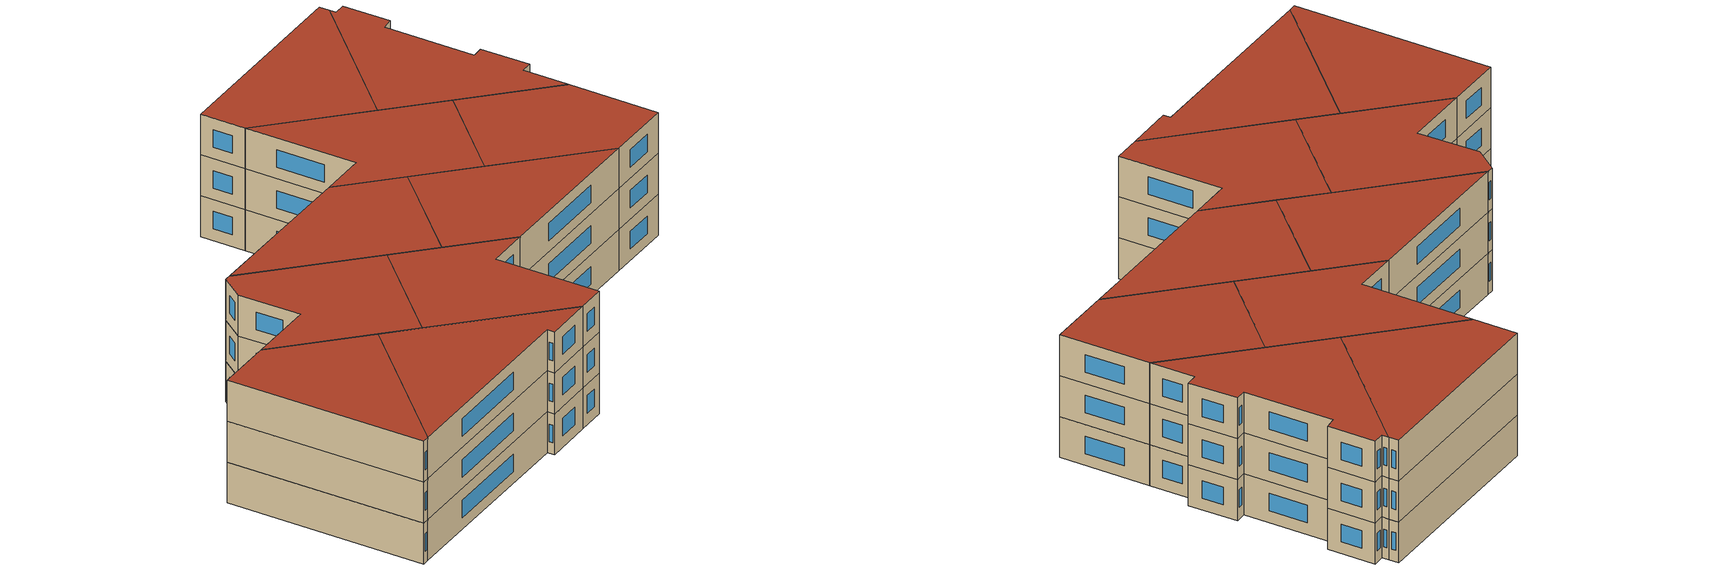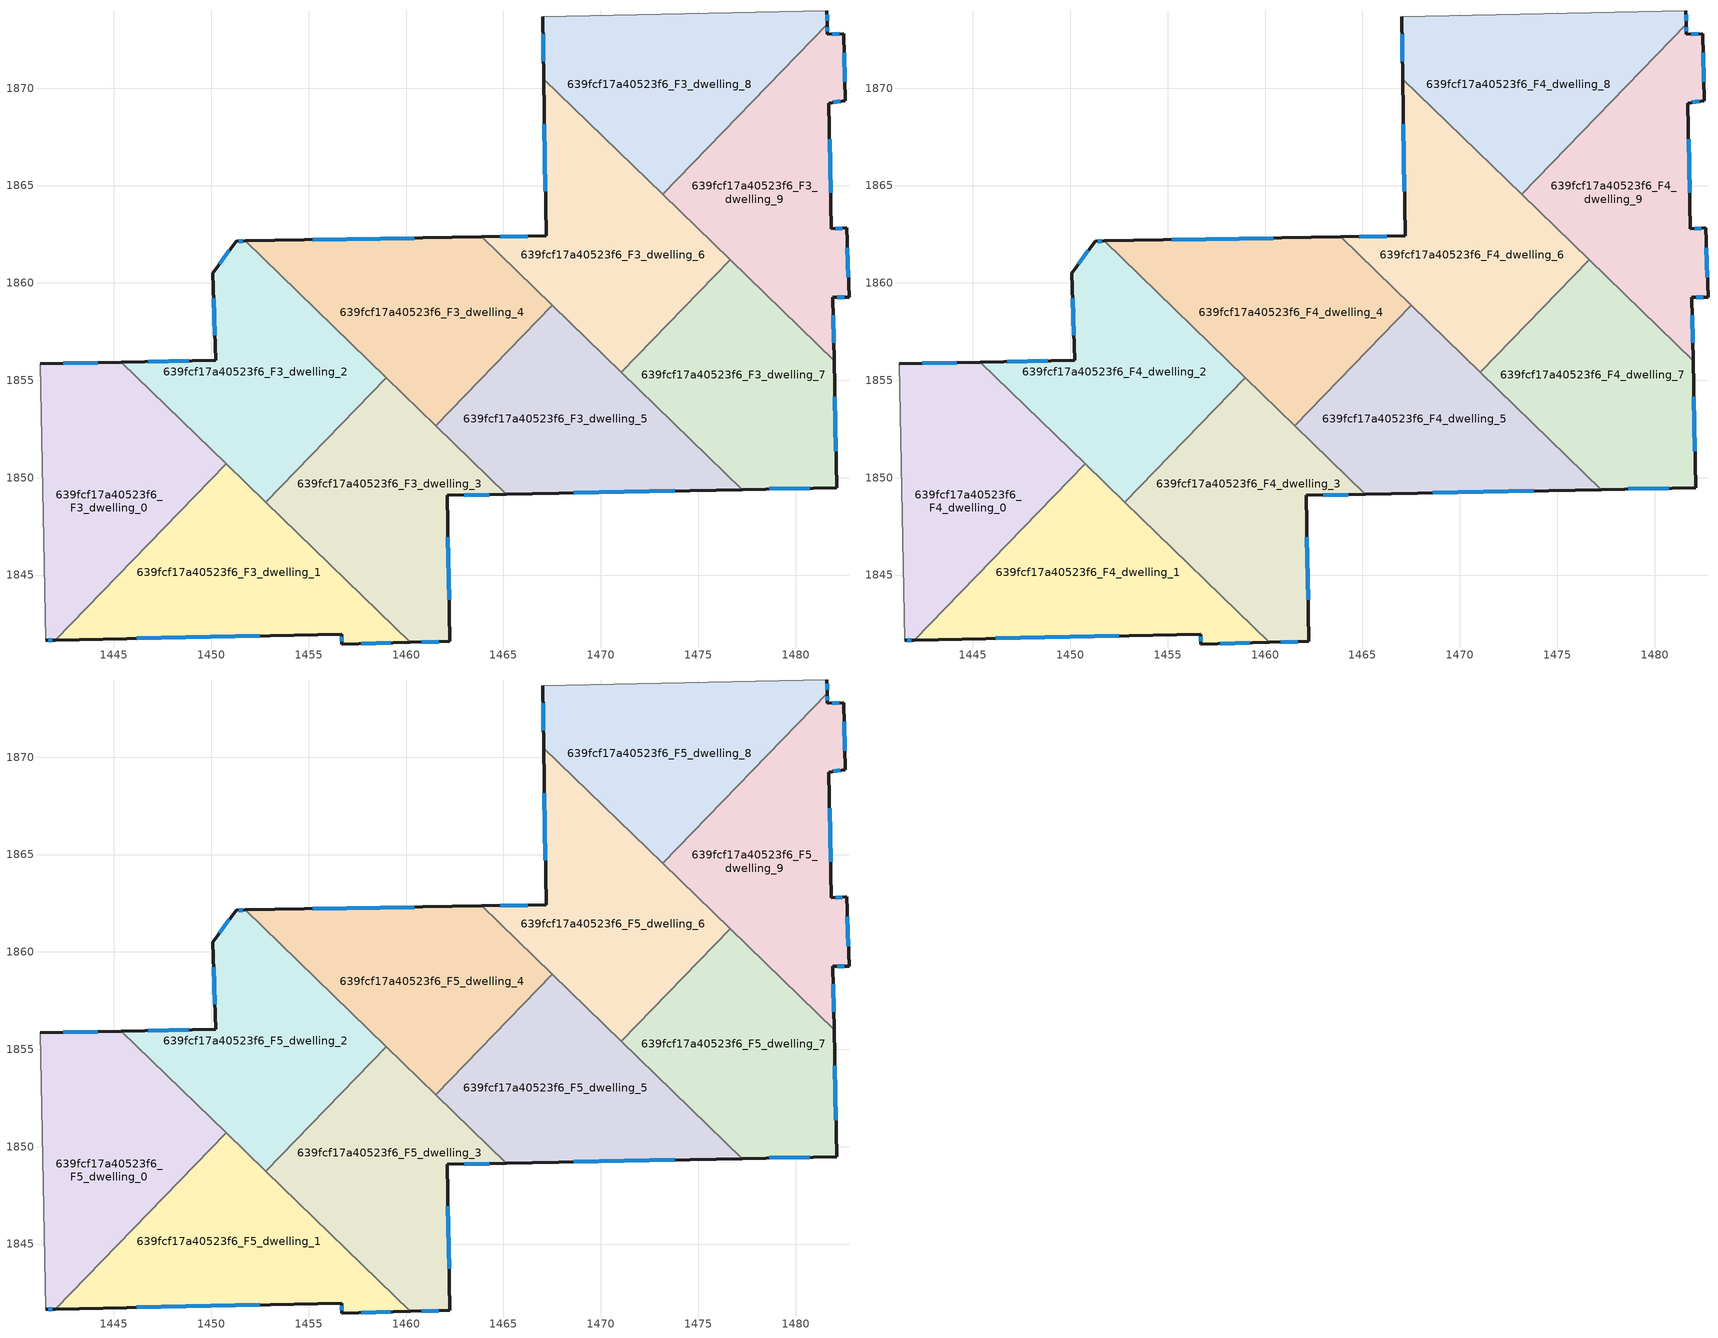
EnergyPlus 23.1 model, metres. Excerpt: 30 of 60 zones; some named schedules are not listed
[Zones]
639fcf17a40523f6_F3_dwelling_0
 floor to 639fcf17a40523f6_F2_dwelling_0 (EU_floor_Construction): 1450.76,1850.71 1441.98,1841.66 1441.5,1841.65 1441.21,1855.85 1445.38,1855.93 z9
 wall outside (EU_wall_Construction): 1445.38,1855.93 1441.21,1855.85 / 1441.5,1841.65 1441.98,1841.66 z9:12
 wall to 639fcf17a40523f6_F3_dwelling_1 (EU_wall_Construction): 1441.98,1841.66 1450.76,1850.71 z9:12
 wall adiabatic (EU_wall_Construction): 1441.21,1855.85 1441.5,1841.65 z9:12
 wall to 639fcf17a40523f6_F3_dwelling_2 (EU_wall_Construction): 1450.76,1850.71 1445.38,1855.93 z9:12
 window (EU_Window_Construction): 1444.18,1855.91 1442.4,1855.87 / 1441.64,1841.65 1441.84,1841.66 z9.86:11.14
639fcf17a40523f6_F3_dwelling_1
 floor to 639fcf17a40523f6_F2_dwelling_1 (EU_floor_Construction): 1460.22,1841.55 1456.69,1841.44 1456.7,1841.97 1441.98,1841.66 1450.76,1850.71 z9
 wall outside (EU_wall_Construction): 1441.98,1841.66 1456.7,1841.97 1456.69,1841.44 1460.22,1841.55 z9:12
 wall to 639fcf17a40523f6_F3_dwelling_3 (EU_wall_Construction): 1460.22,1841.55 1452.8,1848.74 z9:12
 wall to 639fcf17a40523f6_F3_dwelling_2 (EU_wall_Construction): 1452.8,1848.74 1450.76,1850.71 z9:12
 window (EU_Window_Construction): 1457.7,1841.47 1459.21,1841.52 / 1456.7,1841.82 1456.69,1841.59 / 1446.18,1841.75 1452.49,1841.88 z9.86:11.14
639fcf17a40523f6_F3_dwelling_2
 floor to 639fcf17a40523f6_F2_dwelling_2 (EU_floor_Construction): 1458.99,1855.12 1452.8,1848.74 1445.38,1855.93 1450.24,1856.03 1450.07,1860.49 1451.28,1862.14 1451.73,1862.15 z9
 wall outside (EU_wall_Construction): 1451.73,1862.15 1451.28,1862.14 1450.07,1860.49 1450.24,1856.03 1445.38,1855.93 z9:12
 wall to 639fcf17a40523f6_F3_dwelling_3 (EU_wall_Construction): 1452.8,1848.74 1458.99,1855.12 z9:12
 wall to 639fcf17a40523f6_F3_dwelling_4 (EU_wall_Construction): 1458.99,1855.12 1451.73,1862.15 z9:12
 window (EU_Window_Construction): 1450.12,1859.22 1450.19,1857.3 / 1450.94,1861.67 1450.42,1860.96 / 1451.61,1862.15 1451.41,1862.15 / 1448.85,1856 1446.76,1855.96 z9.86:11.14
639fcf17a40523f6_F3_dwelling_3
 floor to 639fcf17a40523f6_F2_dwelling_3 (EU_floor_Construction): 1465.15,1849.15 1462.11,1849.09 1462.25,1841.61 1460.22,1841.55 1452.8,1848.74 1458.99,1855.12 z9
 wall outside (EU_wall_Construction): 1460.22,1841.55 1462.25,1841.61 1462.11,1849.09 1465.15,1849.15 z9:12
 wall to 639fcf17a40523f6_F3_dwelling_5 (EU_wall_Construction): 1465.15,1849.15 1461.51,1852.67 z9:12
 wall to 639fcf17a40523f6_F3_dwelling_4 (EU_wall_Construction): 1461.51,1852.67 1458.99,1855.12 z9:12
 window (EU_Window_Construction): 1462.98,1849.11 1464.28,1849.13 / 1462.21,1843.74 1462.15,1846.95 / 1460.8,1841.56 1461.67,1841.59 z9.86:11.14
639fcf17a40523f6_F3_dwelling_4
 floor to 639fcf17a40523f6_F2_dwelling_4 (EU_floor_Construction): 1467.5,1858.86 1461.51,1852.67 1451.73,1862.15 1463.89,1862.36 z9
 wall outside (EU_wall_Construction): 1463.89,1862.36 1451.73,1862.15 z9:12
 wall to 639fcf17a40523f6_F3_dwelling_5 (EU_wall_Construction): 1461.51,1852.67 1467.5,1858.86 z9:12
 wall to 639fcf17a40523f6_F3_dwelling_6 (EU_wall_Construction): 1467.5,1858.86 1463.89,1862.36 z9:12
 window (EU_Window_Construction): 1460.41,1862.3 1455.21,1862.21 z9.86:11.14
639fcf17a40523f6_F3_dwelling_5
 floor to 639fcf17a40523f6_F2_dwelling_5 (EU_floor_Construction): 1477.26,1849.39 1465.15,1849.15 1461.51,1852.67 1467.5,1858.86 z9
 wall outside (EU_wall_Construction): 1465.15,1849.15 1477.26,1849.39 z9:12
 wall to 639fcf17a40523f6_F3_dwelling_7 (EU_wall_Construction): 1477.26,1849.39 1471.05,1855.41 z9:12
 wall to 639fcf17a40523f6_F3_dwelling_6 (EU_wall_Construction): 1471.05,1855.41 1467.5,1858.85 z9:12
 window (EU_Window_Construction): 1468.61,1849.22 1473.8,1849.32 z9.86:11.14
639fcf17a40523f6_F3_dwelling_6
 floor to 639fcf17a40523f6_F2_dwelling_6 (EU_floor_Construction): 1476.64,1861.18 1471.05,1855.41 1463.89,1862.36 1467.19,1862.42 1467.07,1870.46 z9
 wall outside (EU_wall_Construction): 1467.07,1870.46 1467.19,1862.42 1463.89,1862.36 z9:12
 wall to 639fcf17a40523f6_F3_dwelling_7 (EU_wall_Construction): 1471.05,1855.41 1476.64,1861.18 z9:12
 wall to 639fcf17a40523f6_F3_dwelling_8 (EU_wall_Construction): 1473.17,1864.54 1467.07,1870.46 z9:12
 wall to 639fcf17a40523f6_F3_dwelling_9 (EU_wall_Construction): 1476.64,1861.18 1473.17,1864.54 z9:12
 window (EU_Window_Construction): 1467.1,1868.16 1467.15,1864.71 / 1466.24,1862.4 1464.83,1862.38 z9.86:11.14
639fcf17a40523f6_F3_dwelling_7
 floor to 639fcf17a40523f6_F2_dwelling_7 (EU_floor_Construction): 1481.97,1856.01 1482.1,1849.49 1477.26,1849.39 1471.05,1855.41 1476.64,1861.18 z9
 wall outside (EU_wall_Construction): 1477.26,1849.39 1482.1,1849.49 1481.97,1856.01 z9:12
 wall to 639fcf17a40523f6_F3_dwelling_9 (EU_wall_Construction): 1481.97,1856.01 1476.64,1861.18 z9:12
 window (EU_Window_Construction): 1482.07,1851.35 1482.01,1854.15 / 1478.65,1849.42 1480.72,1849.46 z9.86:11.14
639fcf17a40523f6_F3_dwelling_8
 floor to 639fcf17a40523f6_F2_dwelling_8 (EU_floor_Construction): 1481.61,1873.98 1481.63,1873.27 1473.17,1864.54 1467.07,1870.46 1467.02,1873.68 z9
 wall outside (EU_wall_Construction): 1481.63,1873.27 1481.61,1873.98 / 1467.02,1873.68 1467.07,1870.46 z9:12
 wall adiabatic (EU_wall_Construction): 1481.61,1873.98 1467.02,1873.68 z9:12
 wall to 639fcf17a40523f6_F3_dwelling_9 (EU_wall_Construction): 1473.17,1864.54 1481.63,1873.27 z9:12
 window (EU_Window_Construction): 1481.62,1873.47 1481.62,1873.78 / 1467.04,1872.76 1467.06,1871.38 z9.86:11.14
639fcf17a40523f6_F3_dwelling_9
 floor to 639fcf17a40523f6_F2_dwelling_9 (EU_floor_Construction): 1482.48,1872.8 1482.54,1869.36 1481.71,1869.23 1481.84,1862.78 1482.63,1862.82 1482.74,1859.27 1481.91,1859.26 1481.97,1856.01 1473.17,1864.54 1481.63,1873.27 1481.64,1872.77 z9
 wall outside (EU_wall_Construction): 1481.97,1856.01 1481.91,1859.26 1482.74,1859.27 1482.63,1862.82 1481.84,1862.78 1481.71,1869.23 1482.54,1869.36 1482.48,1872.8 1481.64,1872.77 1481.63,1873.27 z9:12
 window (EU_Window_Construction): 1481.63,1872.91 1481.63,1873.13 / 1482.24,1872.79 1481.88,1872.78 / 1482.52,1870.34 1482.5,1871.82 / 1481.95,1869.27 1482.3,1869.32 / 1481.8,1864.62 1481.74,1867.39 / 1482.4,1862.81 1482.06,1862.79 / 1482.71,1860.29 1482.66,1861.81 / 1482.15,1859.27 1482.5,1859.27 / 1481.95,1856.94 1481.93,1858.33 z9.86:11.14
639fcf17a40523f6_F4_dwelling_0
 floor to 639fcf17a40523f6_F3_dwelling_0 (EU_floor_Construction): 1450.76,1850.71 1441.98,1841.66 1441.5,1841.65 1441.21,1855.85 1445.38,1855.93 z12
 wall outside (EU_wall_Construction): 1445.38,1855.93 1441.21,1855.85 / 1441.5,1841.65 1441.98,1841.66 z12:15
 wall to 639fcf17a40523f6_F4_dwelling_1 (EU_wall_Construction): 1441.98,1841.66 1450.76,1850.71 z12:15
 wall adiabatic (EU_wall_Construction): 1441.21,1855.85 1441.5,1841.65 z12:15
 wall to 639fcf17a40523f6_F4_dwelling_2 (EU_wall_Construction): 1450.76,1850.71 1445.38,1855.93 z12:15
 window (EU_Window_Construction): 1444.18,1855.91 1442.4,1855.87 / 1441.64,1841.65 1441.84,1841.66 z12.86:14.14
639fcf17a40523f6_F4_dwelling_1
 floor to 639fcf17a40523f6_F3_dwelling_1 (EU_floor_Construction): 1460.22,1841.55 1456.69,1841.44 1456.7,1841.97 1441.98,1841.66 1450.76,1850.71 z12
 wall outside (EU_wall_Construction): 1441.98,1841.66 1456.7,1841.97 1456.69,1841.44 1460.22,1841.55 z12:15
 wall to 639fcf17a40523f6_F4_dwelling_3 (EU_wall_Construction): 1460.22,1841.55 1452.8,1848.74 z12:15
 wall to 639fcf17a40523f6_F4_dwelling_2 (EU_wall_Construction): 1452.8,1848.74 1450.76,1850.71 z12:15
 window (EU_Window_Construction): 1457.7,1841.47 1459.21,1841.52 / 1456.7,1841.82 1456.69,1841.59 / 1446.18,1841.75 1452.49,1841.88 z12.86:14.14
639fcf17a40523f6_F4_dwelling_2
 floor to 639fcf17a40523f6_F3_dwelling_2 (EU_floor_Construction): 1458.99,1855.12 1452.8,1848.74 1445.38,1855.93 1450.24,1856.03 1450.07,1860.49 1451.28,1862.14 1451.73,1862.15 z12
 wall outside (EU_wall_Construction): 1451.73,1862.15 1451.28,1862.14 1450.07,1860.49 1450.24,1856.03 1445.38,1855.93 z12:15
 wall to 639fcf17a40523f6_F4_dwelling_3 (EU_wall_Construction): 1452.8,1848.74 1458.99,1855.12 z12:15
 wall to 639fcf17a40523f6_F4_dwelling_4 (EU_wall_Construction): 1458.99,1855.12 1451.73,1862.15 z12:15
 window (EU_Window_Construction): 1450.12,1859.22 1450.19,1857.3 / 1450.94,1861.67 1450.42,1860.96 / 1451.61,1862.15 1451.41,1862.15 / 1448.85,1856 1446.76,1855.96 z12.86:14.14
639fcf17a40523f6_F4_dwelling_3
 floor to 639fcf17a40523f6_F3_dwelling_3 (EU_floor_Construction): 1465.15,1849.15 1462.11,1849.09 1462.25,1841.61 1460.22,1841.55 1452.8,1848.74 1458.99,1855.12 z12
 wall outside (EU_wall_Construction): 1460.22,1841.55 1462.25,1841.61 1462.11,1849.09 1465.15,1849.15 z12:15
 wall to 639fcf17a40523f6_F4_dwelling_5 (EU_wall_Construction): 1465.15,1849.15 1461.51,1852.67 z12:15
 wall to 639fcf17a40523f6_F4_dwelling_4 (EU_wall_Construction): 1461.51,1852.67 1458.99,1855.12 z12:15
 window (EU_Window_Construction): 1462.98,1849.11 1464.28,1849.13 / 1462.21,1843.74 1462.15,1846.95 / 1460.8,1841.56 1461.67,1841.59 z12.86:14.14
639fcf17a40523f6_F4_dwelling_4
 floor to 639fcf17a40523f6_F3_dwelling_4 (EU_floor_Construction): 1467.5,1858.86 1461.51,1852.67 1451.73,1862.15 1463.89,1862.36 z12
 wall outside (EU_wall_Construction): 1463.89,1862.36 1451.73,1862.15 z12:15
 wall to 639fcf17a40523f6_F4_dwelling_5 (EU_wall_Construction): 1461.51,1852.67 1467.5,1858.86 z12:15
 wall to 639fcf17a40523f6_F4_dwelling_6 (EU_wall_Construction): 1467.5,1858.86 1463.89,1862.36 z12:15
 window (EU_Window_Construction): 1460.41,1862.3 1455.21,1862.21 z12.86:14.14
639fcf17a40523f6_F4_dwelling_5
 floor to 639fcf17a40523f6_F3_dwelling_5 (EU_floor_Construction): 1477.26,1849.39 1465.15,1849.15 1461.51,1852.67 1467.5,1858.86 z12
 wall outside (EU_wall_Construction): 1465.15,1849.15 1477.26,1849.39 z12:15
 wall to 639fcf17a40523f6_F4_dwelling_7 (EU_wall_Construction): 1477.26,1849.39 1471.05,1855.41 z12:15
 wall to 639fcf17a40523f6_F4_dwelling_6 (EU_wall_Construction): 1471.05,1855.41 1467.5,1858.85 z12:15
 window (EU_Window_Construction): 1468.61,1849.22 1473.8,1849.32 z12.86:14.14
639fcf17a40523f6_F4_dwelling_6
 floor to 639fcf17a40523f6_F3_dwelling_6 (EU_floor_Construction): 1476.64,1861.18 1471.05,1855.41 1463.89,1862.36 1467.19,1862.42 1467.07,1870.46 z12
 wall outside (EU_wall_Construction): 1467.07,1870.46 1467.19,1862.42 1463.89,1862.36 z12:15
 wall to 639fcf17a40523f6_F4_dwelling_7 (EU_wall_Construction): 1471.05,1855.41 1476.64,1861.18 z12:15
 wall to 639fcf17a40523f6_F4_dwelling_8 (EU_wall_Construction): 1473.17,1864.54 1467.07,1870.46 z12:15
 wall to 639fcf17a40523f6_F4_dwelling_9 (EU_wall_Construction): 1476.64,1861.18 1473.17,1864.54 z12:15
 window (EU_Window_Construction): 1467.1,1868.16 1467.15,1864.71 / 1466.24,1862.4 1464.83,1862.38 z12.86:14.14
639fcf17a40523f6_F4_dwelling_7
 floor to 639fcf17a40523f6_F3_dwelling_7 (EU_floor_Construction): 1481.97,1856.01 1482.1,1849.49 1477.26,1849.39 1471.05,1855.41 1476.64,1861.18 z12
 wall outside (EU_wall_Construction): 1477.26,1849.39 1482.1,1849.49 1481.97,1856.01 z12:15
 wall to 639fcf17a40523f6_F4_dwelling_9 (EU_wall_Construction): 1481.97,1856.01 1476.64,1861.18 z12:15
 window (EU_Window_Construction): 1482.07,1851.35 1482.01,1854.15 / 1478.65,1849.42 1480.72,1849.46 z12.86:14.14
639fcf17a40523f6_F4_dwelling_8
 floor to 639fcf17a40523f6_F3_dwelling_8 (EU_floor_Construction): 1481.61,1873.98 1481.63,1873.27 1473.17,1864.54 1467.07,1870.46 1467.02,1873.68 z12
 wall outside (EU_wall_Construction): 1481.63,1873.27 1481.61,1873.98 / 1467.02,1873.68 1467.07,1870.46 z12:15
 wall adiabatic (EU_wall_Construction): 1481.61,1873.98 1467.02,1873.68 z12:15
 wall to 639fcf17a40523f6_F4_dwelling_9 (EU_wall_Construction): 1473.17,1864.54 1481.63,1873.27 z12:15
 window (EU_Window_Construction): 1481.62,1873.47 1481.62,1873.78 / 1467.04,1872.76 1467.06,1871.38 z12.86:14.14
639fcf17a40523f6_F4_dwelling_9
 floor to 639fcf17a40523f6_F3_dwelling_9 (EU_floor_Construction): 1482.48,1872.8 1482.54,1869.36 1481.71,1869.23 1481.84,1862.78 1482.63,1862.82 1482.74,1859.27 1481.91,1859.26 1481.97,1856.01 1473.17,1864.54 1481.63,1873.27 1481.64,1872.77 z12
 wall outside (EU_wall_Construction): 1481.97,1856.01 1481.91,1859.26 1482.74,1859.27 1482.63,1862.82 1481.84,1862.78 1481.71,1869.23 1482.54,1869.36 1482.48,1872.8 1481.64,1872.77 1481.63,1873.27 z12:15
 window (EU_Window_Construction): 1481.63,1872.91 1481.63,1873.13 / 1482.24,1872.79 1481.88,1872.78 / 1482.52,1870.34 1482.5,1871.82 / 1481.95,1869.27 1482.3,1869.32 / 1481.8,1864.62 1481.74,1867.39 / 1482.4,1862.81 1482.06,1862.79 / 1482.71,1860.29 1482.66,1861.81 / 1482.15,1859.27 1482.5,1859.27 / 1481.95,1856.94 1481.93,1858.33 z12.86:14.14
639fcf17a40523f6_F5_dwelling_0
 floor to 639fcf17a40523f6_F4_dwelling_0 (EU_floor_Construction): 1450.76,1850.71 1441.98,1841.66 1441.5,1841.65 1441.21,1855.85 1445.38,1855.93 z15
 wall outside (EU_wall_Construction): 1445.38,1855.93 1441.21,1855.85 / 1441.5,1841.65 1441.98,1841.66 z15:18
 wall to 639fcf17a40523f6_F5_dwelling_1 (EU_wall_Construction): 1441.98,1841.66 1450.76,1850.71 z15:18
 wall adiabatic (EU_wall_Construction): 1441.21,1855.85 1441.5,1841.65 z15:18
 wall to 639fcf17a40523f6_F5_dwelling_2 (EU_wall_Construction): 1450.76,1850.71 1445.38,1855.93 z15:18
 window (EU_Window_Construction): 1444.18,1855.91 1442.4,1855.87 / 1441.64,1841.65 1441.84,1841.66 z15.86:17.14
 roof outside (EU_roof_Construction): 1441.98,1841.66 1450.76,1850.71 1445.38,1855.93 1441.21,1855.85 1441.5,1841.65 z18
639fcf17a40523f6_F5_dwelling_1
 floor to 639fcf17a40523f6_F4_dwelling_1 (EU_floor_Construction): 1460.22,1841.55 1456.69,1841.44 1456.7,1841.97 1441.98,1841.66 1450.76,1850.71 z15
 wall outside (EU_wall_Construction): 1441.98,1841.66 1456.7,1841.97 1456.69,1841.44 1460.22,1841.55 z15:18
 wall to 639fcf17a40523f6_F5_dwelling_3 (EU_wall_Construction): 1460.22,1841.55 1452.8,1848.74 z15:18
 wall to 639fcf17a40523f6_F5_dwelling_2 (EU_wall_Construction): 1452.8,1848.74 1450.76,1850.71 z15:18
 window (EU_Window_Construction): 1457.7,1841.47 1459.21,1841.52 / 1456.7,1841.82 1456.69,1841.59 / 1446.18,1841.75 1452.49,1841.88 z15.86:17.14
 roof outside (EU_roof_Construction): 1460.22,1841.55 1450.76,1850.71 1441.98,1841.66 1456.7,1841.97 1456.69,1841.44 z18
639fcf17a40523f6_F5_dwelling_2
 floor to 639fcf17a40523f6_F4_dwelling_2 (EU_floor_Construction): 1458.99,1855.12 1452.8,1848.74 1445.38,1855.93 1450.24,1856.03 1450.07,1860.49 1451.28,1862.14 1451.73,1862.15 z15
 wall outside (EU_wall_Construction): 1451.73,1862.15 1451.28,1862.14 1450.07,1860.49 1450.24,1856.03 1445.38,1855.93 z15:18
 wall to 639fcf17a40523f6_F5_dwelling_3 (EU_wall_Construction): 1452.8,1848.74 1458.99,1855.12 z15:18
 wall to 639fcf17a40523f6_F5_dwelling_4 (EU_wall_Construction): 1458.99,1855.12 1451.73,1862.15 z15:18
 window (EU_Window_Construction): 1450.12,1859.22 1450.19,1857.3 / 1450.94,1861.67 1450.42,1860.96 / 1451.61,1862.15 1451.41,1862.15 / 1448.85,1856 1446.76,1855.96 z15.86:17.14
 roof outside (EU_roof_Construction): 1452.8,1848.74 1458.99,1855.12 1451.73,1862.15 1451.28,1862.14 1450.07,1860.49 1450.24,1856.03 1445.38,1855.93 z18
639fcf17a40523f6_F5_dwelling_3
 floor to 639fcf17a40523f6_F4_dwelling_3 (EU_floor_Construction): 1465.15,1849.15 1462.11,1849.09 1462.25,1841.61 1460.22,1841.55 1452.8,1848.74 1458.99,1855.12 z15
 wall outside (EU_wall_Construction): 1460.22,1841.55 1462.25,1841.61 1462.11,1849.09 1465.15,1849.15 z15:18
 wall to 639fcf17a40523f6_F5_dwelling_5 (EU_wall_Construction): 1465.15,1849.15 1461.51,1852.67 z15:18
 wall to 639fcf17a40523f6_F5_dwelling_4 (EU_wall_Construction): 1461.51,1852.67 1458.99,1855.12 z15:18
 window (EU_Window_Construction): 1462.98,1849.11 1464.28,1849.13 / 1462.21,1843.74 1462.15,1846.95 / 1460.8,1841.56 1461.67,1841.59 z15.86:17.14
 roof outside (EU_roof_Construction): 1462.25,1841.61 1462.11,1849.09 1465.15,1849.15 1458.99,1855.12 1452.8,1848.74 1460.22,1841.55 z18
639fcf17a40523f6_F5_dwelling_4
 floor to 639fcf17a40523f6_F4_dwelling_4 (EU_floor_Construction): 1467.5,1858.86 1461.51,1852.67 1451.73,1862.15 1463.89,1862.36 z15
 wall outside (EU_wall_Construction): 1463.89,1862.36 1451.73,1862.15 z15:18
 wall to 639fcf17a40523f6_F5_dwelling_5 (EU_wall_Construction): 1461.51,1852.67 1467.5,1858.86 z15:18
 wall to 639fcf17a40523f6_F5_dwelling_6 (EU_wall_Construction): 1467.5,1858.86 1463.89,1862.36 z15:18
 window (EU_Window_Construction): 1460.41,1862.3 1455.21,1862.21 z15.86:17.14
 roof outside (EU_roof_Construction): 1461.51,1852.67 1467.5,1858.86 1463.89,1862.36 1451.73,1862.15 z18
639fcf17a40523f6_F5_dwelling_5
 floor to 639fcf17a40523f6_F4_dwelling_5 (EU_floor_Construction): 1477.26,1849.39 1465.15,1849.15 1461.51,1852.67 1467.5,1858.86 z15
 wall outside (EU_wall_Construction): 1465.15,1849.15 1477.26,1849.39 z15:18
 wall to 639fcf17a40523f6_F5_dwelling_7 (EU_wall_Construction): 1477.26,1849.39 1471.05,1855.41 z15:18
 wall to 639fcf17a40523f6_F5_dwelling_6 (EU_wall_Construction): 1471.05,1855.41 1467.5,1858.85 z15:18
 window (EU_Window_Construction): 1468.61,1849.22 1473.8,1849.32 z15.86:17.14
 roof outside (EU_roof_Construction): 1477.26,1849.39 1467.5,1858.86 1461.51,1852.67 1465.15,1849.15 z18
639fcf17a40523f6_F5_dwelling_6
 floor to 639fcf17a40523f6_F4_dwelling_6 (EU_floor_Construction): 1476.64,1861.18 1471.05,1855.41 1463.89,1862.36 1467.19,1862.42 1467.07,1870.46 z15
 wall outside (EU_wall_Construction): 1467.07,1870.46 1467.19,1862.42 1463.89,1862.36 z15:18
 wall to 639fcf17a40523f6_F5_dwelling_7 (EU_wall_Construction): 1471.05,1855.41 1476.64,1861.18 z15:18
 wall to 639fcf17a40523f6_F5_dwelling_8 (EU_wall_Construction): 1473.17,1864.54 1467.07,1870.46 z15:18
 wall to 639fcf17a40523f6_F5_dwelling_9 (EU_wall_Construction): 1476.64,1861.18 1473.17,1864.54 z15:18
 window (EU_Window_Construction): 1467.1,1868.16 1467.15,1864.71 / 1466.24,1862.4 1464.83,1862.38 z15.86:17.14
 roof outside (EU_roof_Construction): 1471.05,1855.41 1476.64,1861.18 1467.07,1870.46 1467.19,1862.42 1463.89,1862.36 z18
639fcf17a40523f6_F5_dwelling_7
 floor to 639fcf17a40523f6_F4_dwelling_7 (EU_floor_Construction): 1481.97,1856.01 1482.1,1849.49 1477.26,1849.39 1471.05,1855.41 1476.64,1861.18 z15
 wall outside (EU_wall_Construction): 1477.26,1849.39 1482.1,1849.49 1481.97,1856.01 z15:18
 wall to 639fcf17a40523f6_F5_dwelling_9 (EU_wall_Construction): 1481.97,1856.01 1476.64,1861.18 z15:18
 window (EU_Window_Construction): 1482.07,1851.35 1482.01,1854.15 / 1478.65,1849.42 1480.72,1849.46 z15.86:17.14
 roof outside (EU_roof_Construction): 1482.1,1849.49 1481.97,1856.01 1476.64,1861.18 1471.05,1855.41 1477.26,1849.39 z18
639fcf17a40523f6_F5_dwelling_8
 floor to 639fcf17a40523f6_F4_dwelling_8 (EU_floor_Construction): 1481.61,1873.98 1481.63,1873.27 1473.17,1864.54 1467.07,1870.46 1467.02,1873.68 z15
 wall outside (EU_wall_Construction): 1481.63,1873.27 1481.61,1873.98 / 1467.02,1873.68 1467.07,1870.46 z15:18
 wall adiabatic (EU_wall_Construction): 1481.61,1873.98 1467.02,1873.68 z15:18
 wall to 639fcf17a40523f6_F5_dwelling_9 (EU_wall_Construction): 1473.17,1864.54 1481.63,1873.27 z15:18
 window (EU_Window_Construction): 1481.62,1873.47 1481.62,1873.78 / 1467.04,1872.76 1467.06,1871.38 z15.86:17.14
 roof outside (EU_roof_Construction): 1473.17,1864.54 1481.63,1873.27 1481.61,1873.98 1467.02,1873.68 1467.07,1870.46 z18
639fcf17a40523f6_F5_dwelling_9
 floor to 639fcf17a40523f6_F4_dwelling_9 (EU_floor_Construction): 1482.48,1872.8 1482.54,1869.36 1481.71,1869.23 1481.84,1862.78 1482.63,1862.82 1482.74,1859.27 1481.91,1859.26 1481.97,1856.01 1473.17,1864.54 1481.63,1873.27 1481.64,1872.77 z15
 wall outside (EU_wall_Construction): 1481.97,1856.01 1481.91,1859.26 1482.74,1859.27 1482.63,1862.82 1481.84,1862.78 1481.71,1869.23 1482.54,1869.36 1482.48,1872.8 1481.64,1872.77 1481.63,1873.27 z15:18
 window (EU_Window_Construction): 1481.63,1872.91 1481.63,1873.13 / 1482.24,1872.79 1481.88,1872.78 / 1482.52,1870.34 1482.5,1871.82 / 1481.95,1869.27 1482.3,1869.32 / 1481.8,1864.62 1481.74,1867.39 / 1482.4,1862.81 1482.06,1862.79 / 1482.71,1860.29 1482.66,1861.81 / 1482.15,1859.27 1482.5,1859.27 / 1481.95,1856.94 1481.93,1858.33 z15.86:17.14
 roof outside (EU_roof_Construction): 1481.97,1856.01 1481.91,1859.26 1482.74,1859.27 1482.63,1862.82 1481.84,1862.78 1481.71,1869.23 1482.54,1869.36 1482.48,1872.8 1481.64,1872.77 1481.63,1873.27 1473.17,1864.54 z18
[Building]
EU S2 Campaign: North Axis=0; Terrain=City; Solar Distribution=FullExterior
[Site:Location]
Helsinki-Vantaa.AP: Latitude=60.317; Longitude=24.963; Time Zone=2; Elevation=54.6
[SizingPeriod:WeatherFileDays]
AnnualSizingPeriod: Begin Month=1; Begin Day of Month=1; End Month=12; End Day of Month=31; Day of Week for Start Day=Monday; Use Weather File Daylight Saving Period=No; Use Weather File Rain and Snow Indicators=No
[MATERIAL]
EU_InternalMass_Material: Roughness=MediumRough; Thickness=0.1; Conductivity=1; Density=1800; Specific Heat=900; Thermal Absorptance=0.9; Solar Absorptance=0.7; Visible Absorptance=0.7
[MATERIAL:NOMASS] Roughness=MediumRough; Thermal Absorptance=0.9; Solar Absorptance=0.7; Visible Absorptance=0.7
Name | Thermal Resistance
EU_wall_NoMass | 1.10183
EU_roof_NoMass; EU_floor_NoMass | 1.70606
[WINDOWMATERIAL:SIMPLEGLAZINGSYSTEM]
EU_Window_SimpleGlazing: UFactor=3.11035; Solar Heat Gain Coefficient=0.8; Visible Transmittance=0.8
[CONSTRUCTION]
EU_wall_Construction: EU_wall_NoMass
EU_roof_Construction: EU_roof_NoMass
EU_floor_Construction: EU_floor_NoMass
EU_Window_Construction: EU_Window_SimpleGlazing
EU_InternalMass_Construction: EU_InternalMass_Material
[ZONE] Type=1; Multiplier=1; Ceiling Height=autocalculate; Floor Area=autocalculate; Part of Total Floor Area=Yes
Name | Volume
639fcf17a40523f6_F3_dwelling_0; 639fcf17a40523f6_F4_dwelling_0; 639fcf17a40523f6_F5_dwelling_0 | 240.89
639fcf17a40523f6_F3_dwelling_1; 639fcf17a40523f6_F4_dwelling_1; 639fcf17a40523f6_F5_dwelling_1; 639fcf17a40523f6_F3_dwelling_8; 639fcf17a40523f6_F4_dwelling_8; 639fcf17a40523f6_F5_dwelling_8 | 240.905
639fcf17a40523f6_F3_dwelling_2; 639fcf17a40523f6_F4_dwelling_2; 639fcf17a40523f6_F5_dwelling_2 | 240.918
639fcf17a40523f6_F3_dwelling_3; 639fcf17a40523f6_F4_dwelling_3; 639fcf17a40523f6_F5_dwelling_3 | 240.932
639fcf17a40523f6_F3_dwelling_4; 639fcf17a40523f6_F4_dwelling_4; 639fcf17a40523f6_F5_dwelling_4 | 240.894
639fcf17a40523f6_F3_dwelling_5; 639fcf17a40523f6_F4_dwelling_5; 639fcf17a40523f6_F5_dwelling_5; 639fcf17a40523f6_F3_dwelling_6; 639fcf17a40523f6_F4_dwelling_6; 639fcf17a40523f6_F5_dwelling_6 | 240.91
639fcf17a40523f6_F3_dwelling_7; 639fcf17a40523f6_F4_dwelling_7; 639fcf17a40523f6_F5_dwelling_7 | 240.901
639fcf17a40523f6_F3_dwelling_9; 639fcf17a40523f6_F4_dwelling_9; 639fcf17a40523f6_F5_dwelling_9 | 240.938
[INTERNALMASS] Construction=EU_InternalMass_Construction
Name | Zone or ZoneList | Surface Area
639fcf17a40523f6_F3_dwelling_0_EU_InternalMass | 639fcf17a40523f6_F3_dwelling_0 | 80.2969
639fcf17a40523f6_F3_dwelling_1_EU_InternalMass | 639fcf17a40523f6_F3_dwelling_1 | 80.3045
639fcf17a40523f6_F3_dwelling_2_EU_InternalMass | 639fcf17a40523f6_F3_dwelling_2 | 80.3077
639fcf17a40523f6_F3_dwelling_3_EU_InternalMass | 639fcf17a40523f6_F3_dwelling_3 | 80.3122
639fcf17a40523f6_F3_dwelling_4_EU_InternalMass | 639fcf17a40523f6_F3_dwelling_4 | 80.2954
639fcf17a40523f6_F3_dwelling_5_EU_InternalMass | 639fcf17a40523f6_F3_dwelling_5 | 80.3026
639fcf17a40523f6_F3_dwelling_6_EU_InternalMass | 639fcf17a40523f6_F3_dwelling_6 | 80.305
639fcf17a40523f6_F3_dwelling_7_EU_InternalMass | 639fcf17a40523f6_F3_dwelling_7 | 80.299
639fcf17a40523f6_F3_dwelling_8_EU_InternalMass | 639fcf17a40523f6_F3_dwelling_8 | 80.3005
639fcf17a40523f6_F3_dwelling_9_EU_InternalMass | 639fcf17a40523f6_F3_dwelling_9 | 80.3123
639fcf17a40523f6_F4_dwelling_0_EU_InternalMass | 639fcf17a40523f6_F4_dwelling_0 | 80.2969
639fcf17a40523f6_F4_dwelling_1_EU_InternalMass | 639fcf17a40523f6_F4_dwelling_1 | 80.3045
639fcf17a40523f6_F4_dwelling_2_EU_InternalMass | 639fcf17a40523f6_F4_dwelling_2 | 80.3077
639fcf17a40523f6_F4_dwelling_3_EU_InternalMass | 639fcf17a40523f6_F4_dwelling_3 | 80.3122
639fcf17a40523f6_F4_dwelling_4_EU_InternalMass | 639fcf17a40523f6_F4_dwelling_4 | 80.2954
639fcf17a40523f6_F4_dwelling_5_EU_InternalMass | 639fcf17a40523f6_F4_dwelling_5 | 80.3026
639fcf17a40523f6_F4_dwelling_6_EU_InternalMass | 639fcf17a40523f6_F4_dwelling_6 | 80.305
639fcf17a40523f6_F4_dwelling_7_EU_InternalMass | 639fcf17a40523f6_F4_dwelling_7 | 80.299
639fcf17a40523f6_F4_dwelling_8_EU_InternalMass | 639fcf17a40523f6_F4_dwelling_8 | 80.3005
639fcf17a40523f6_F4_dwelling_9_EU_InternalMass | 639fcf17a40523f6_F4_dwelling_9 | 80.3123
639fcf17a40523f6_F5_dwelling_0_EU_InternalMass | 639fcf17a40523f6_F5_dwelling_0 | 80.2969
639fcf17a40523f6_F5_dwelling_1_EU_InternalMass | 639fcf17a40523f6_F5_dwelling_1 | 80.3045
639fcf17a40523f6_F5_dwelling_2_EU_InternalMass | 639fcf17a40523f6_F5_dwelling_2 | 80.3077
639fcf17a40523f6_F5_dwelling_3_EU_InternalMass | 639fcf17a40523f6_F5_dwelling_3 | 80.3122
639fcf17a40523f6_F5_dwelling_4_EU_InternalMass | 639fcf17a40523f6_F5_dwelling_4 | 80.2954
639fcf17a40523f6_F5_dwelling_5_EU_InternalMass | 639fcf17a40523f6_F5_dwelling_5 | 80.3026
639fcf17a40523f6_F5_dwelling_6_EU_InternalMass | 639fcf17a40523f6_F5_dwelling_6 | 80.305
639fcf17a40523f6_F5_dwelling_7_EU_InternalMass | 639fcf17a40523f6_F5_dwelling_7 | 80.299
639fcf17a40523f6_F5_dwelling_8_EU_InternalMass | 639fcf17a40523f6_F5_dwelling_8 | 80.3005
639fcf17a40523f6_F5_dwelling_9_EU_InternalMass | 639fcf17a40523f6_F5_dwelling_9 | 80.3123
[OTHEREQUIPMENT] Fuel Type=Electricity; Design Level Calculation Method=Watts/Area; Power per Zone Floor Area=1; Fraction Latent=0; Fraction Radiant=0; Fraction Lost=0; Carbon Dioxide Generation Rate=0; EndUse Subcategory=EU_Step8_InternalGains
Name | Zone or ZoneList or Space or SpaceList | Schedule
EU_Step8_InternalGain_639fcf17a40523f6_F3_dwelling_0_f000 | 639fcf17a40523f6_F3_dwelling_0 | EU_Step8_GainSchedule_639fcf17a40523f6_F3_dwelling_0_f000
EU_Step8_InternalGain_639fcf17a40523f6_F3_dwelling_1_f000 | 639fcf17a40523f6_F3_dwelling_1 | EU_Step8_GainSchedule_639fcf17a40523f6_F3_dwelling_1_f000
EU_Step8_InternalGain_639fcf17a40523f6_F3_dwelling_2_f000 | 639fcf17a40523f6_F3_dwelling_2 | EU_Step8_GainSchedule_639fcf17a40523f6_F3_dwelling_2_f000
EU_Step8_InternalGain_639fcf17a40523f6_F3_dwelling_3_f000 | 639fcf17a40523f6_F3_dwelling_3 | EU_Step8_GainSchedule_639fcf17a40523f6_F3_dwelling_3_f000
EU_Step8_InternalGain_639fcf17a40523f6_F3_dwelling_4_f000 | 639fcf17a40523f6_F3_dwelling_4 | EU_Step8_GainSchedule_639fcf17a40523f6_F3_dwelling_4_f000
EU_Step8_InternalGain_639fcf17a40523f6_F3_dwelling_5_f000 | 639fcf17a40523f6_F3_dwelling_5 | EU_Step8_GainSchedule_639fcf17a40523f6_F3_dwelling_5_f000
EU_Step8_InternalGain_639fcf17a40523f6_F3_dwelling_6_f000 | 639fcf17a40523f6_F3_dwelling_6 | EU_Step8_GainSchedule_639fcf17a40523f6_F3_dwelling_6_f000
EU_Step8_InternalGain_639fcf17a40523f6_F3_dwelling_7_f000 | 639fcf17a40523f6_F3_dwelling_7 | EU_Step8_GainSchedule_639fcf17a40523f6_F3_dwelling_7_f000
EU_Step8_InternalGain_639fcf17a40523f6_F3_dwelling_8_f000 | 639fcf17a40523f6_F3_dwelling_8 | EU_Step8_GainSchedule_639fcf17a40523f6_F3_dwelling_8_f000
EU_Step8_InternalGain_639fcf17a40523f6_F3_dwelling_9_f000 | 639fcf17a40523f6_F3_dwelling_9 | EU_Step8_GainSchedule_639fcf17a40523f6_F3_dwelling_9_f000
EU_Step8_InternalGain_639fcf17a40523f6_F4_dwelling_0_f000 | 639fcf17a40523f6_F4_dwelling_0 | EU_Step8_GainSchedule_639fcf17a40523f6_F4_dwelling_0_f000
EU_Step8_InternalGain_639fcf17a40523f6_F4_dwelling_1_f000 | 639fcf17a40523f6_F4_dwelling_1 | EU_Step8_GainSchedule_639fcf17a40523f6_F4_dwelling_1_f000
EU_Step8_InternalGain_639fcf17a40523f6_F4_dwelling_2_f000 | 639fcf17a40523f6_F4_dwelling_2 | EU_Step8_GainSchedule_639fcf17a40523f6_F4_dwelling_2_f000
EU_Step8_InternalGain_639fcf17a40523f6_F4_dwelling_3_f000 | 639fcf17a40523f6_F4_dwelling_3 | EU_Step8_GainSchedule_639fcf17a40523f6_F4_dwelling_3_f000
EU_Step8_InternalGain_639fcf17a40523f6_F4_dwelling_4_f000 | 639fcf17a40523f6_F4_dwelling_4 | EU_Step8_GainSchedule_639fcf17a40523f6_F4_dwelling_4_f000
EU_Step8_InternalGain_639fcf17a40523f6_F4_dwelling_5_f000 | 639fcf17a40523f6_F4_dwelling_5 | EU_Step8_GainSchedule_639fcf17a40523f6_F4_dwelling_5_f000
EU_Step8_InternalGain_639fcf17a40523f6_F4_dwelling_6_f000 | 639fcf17a40523f6_F4_dwelling_6 | EU_Step8_GainSchedule_639fcf17a40523f6_F4_dwelling_6_f000
EU_Step8_InternalGain_639fcf17a40523f6_F4_dwelling_7_f000 | 639fcf17a40523f6_F4_dwelling_7 | EU_Step8_GainSchedule_639fcf17a40523f6_F4_dwelling_7_f000
EU_Step8_InternalGain_639fcf17a40523f6_F4_dwelling_8_f000 | 639fcf17a40523f6_F4_dwelling_8 | EU_Step8_GainSchedule_639fcf17a40523f6_F4_dwelling_8_f000
EU_Step8_InternalGain_639fcf17a40523f6_F4_dwelling_9_f000 | 639fcf17a40523f6_F4_dwelling_9 | EU_Step8_GainSchedule_639fcf17a40523f6_F4_dwelling_9_f000
EU_Step8_InternalGain_639fcf17a40523f6_F5_dwelling_0_f000 | 639fcf17a40523f6_F5_dwelling_0 | EU_Step8_GainSchedule_639fcf17a40523f6_F5_dwelling_0_f000
EU_Step8_InternalGain_639fcf17a40523f6_F5_dwelling_1_f000 | 639fcf17a40523f6_F5_dwelling_1 | EU_Step8_GainSchedule_639fcf17a40523f6_F5_dwelling_1_f000
EU_Step8_InternalGain_639fcf17a40523f6_F5_dwelling_2_f000 | 639fcf17a40523f6_F5_dwelling_2 | EU_Step8_GainSchedule_639fcf17a40523f6_F5_dwelling_2_f000
EU_Step8_InternalGain_639fcf17a40523f6_F5_dwelling_3_f000 | 639fcf17a40523f6_F5_dwelling_3 | EU_Step8_GainSchedule_639fcf17a40523f6_F5_dwelling_3_f000
EU_Step8_InternalGain_639fcf17a40523f6_F5_dwelling_4_f000 | 639fcf17a40523f6_F5_dwelling_4 | EU_Step8_GainSchedule_639fcf17a40523f6_F5_dwelling_4_f000
EU_Step8_InternalGain_639fcf17a40523f6_F5_dwelling_5_f000 | 639fcf17a40523f6_F5_dwelling_5 | EU_Step8_GainSchedule_639fcf17a40523f6_F5_dwelling_5_f000
EU_Step8_InternalGain_639fcf17a40523f6_F5_dwelling_6_f000 | 639fcf17a40523f6_F5_dwelling_6 | EU_Step8_GainSchedule_639fcf17a40523f6_F5_dwelling_6_f000
EU_Step8_InternalGain_639fcf17a40523f6_F5_dwelling_7_f000 | 639fcf17a40523f6_F5_dwelling_7 | EU_Step8_GainSchedule_639fcf17a40523f6_F5_dwelling_7_f000
EU_Step8_InternalGain_639fcf17a40523f6_F5_dwelling_8_f000 | 639fcf17a40523f6_F5_dwelling_8 | EU_Step8_GainSchedule_639fcf17a40523f6_F5_dwelling_8_f000
EU_Step8_InternalGain_639fcf17a40523f6_F5_dwelling_9_f000 | 639fcf17a40523f6_F5_dwelling_9 | EU_Step8_GainSchedule_639fcf17a40523f6_F5_dwelling_9_f000
[ZONEVENTILATION:DESIGNFLOWRATE] Schedule=EU_AlwaysOn; Design Flow Rate Calculation Method=AirChanges/Hour; Air Changes per Hour=0.756316; Ventilation Type=Natural; Fan Pressure Rise=0; Fan Total Efficiency=1; Constant Term Coefficient=1; Temperature Term Coefficient=0; Velocity Term Coefficient=0; Velocity Squared Term Coefficient=0; Minimum Indoor Temperature=-100; Maximum Indoor Temperature=100; Delta Temperature=-100; Minimum Outdoor Temperature=-100; Maximum Outdoor Temperature=100; Maximum Wind Speed=40
Name | Zone or ZoneList or Space or SpaceList
EU_ConstantAir_639fcf17a40523f6_F3_dwelling_0 | 639fcf17a40523f6_F3_dwelling_0
EU_ConstantAir_639fcf17a40523f6_F3_dwelling_1 | 639fcf17a40523f6_F3_dwelling_1
EU_ConstantAir_639fcf17a40523f6_F3_dwelling_2 | 639fcf17a40523f6_F3_dwelling_2
EU_ConstantAir_639fcf17a40523f6_F3_dwelling_3 | 639fcf17a40523f6_F3_dwelling_3
EU_ConstantAir_639fcf17a40523f6_F3_dwelling_4 | 639fcf17a40523f6_F3_dwelling_4
EU_ConstantAir_639fcf17a40523f6_F3_dwelling_5 | 639fcf17a40523f6_F3_dwelling_5
EU_ConstantAir_639fcf17a40523f6_F3_dwelling_6 | 639fcf17a40523f6_F3_dwelling_6
EU_ConstantAir_639fcf17a40523f6_F3_dwelling_7 | 639fcf17a40523f6_F3_dwelling_7
EU_ConstantAir_639fcf17a40523f6_F3_dwelling_8 | 639fcf17a40523f6_F3_dwelling_8
EU_ConstantAir_639fcf17a40523f6_F3_dwelling_9 | 639fcf17a40523f6_F3_dwelling_9
EU_ConstantAir_639fcf17a40523f6_F4_dwelling_0 | 639fcf17a40523f6_F4_dwelling_0
EU_ConstantAir_639fcf17a40523f6_F4_dwelling_1 | 639fcf17a40523f6_F4_dwelling_1
EU_ConstantAir_639fcf17a40523f6_F4_dwelling_2 | 639fcf17a40523f6_F4_dwelling_2
EU_ConstantAir_639fcf17a40523f6_F4_dwelling_3 | 639fcf17a40523f6_F4_dwelling_3
EU_ConstantAir_639fcf17a40523f6_F4_dwelling_4 | 639fcf17a40523f6_F4_dwelling_4
EU_ConstantAir_639fcf17a40523f6_F4_dwelling_5 | 639fcf17a40523f6_F4_dwelling_5
EU_ConstantAir_639fcf17a40523f6_F4_dwelling_6 | 639fcf17a40523f6_F4_dwelling_6
EU_ConstantAir_639fcf17a40523f6_F4_dwelling_7 | 639fcf17a40523f6_F4_dwelling_7
EU_ConstantAir_639fcf17a40523f6_F4_dwelling_8 | 639fcf17a40523f6_F4_dwelling_8
EU_ConstantAir_639fcf17a40523f6_F4_dwelling_9 | 639fcf17a40523f6_F4_dwelling_9
EU_ConstantAir_639fcf17a40523f6_F5_dwelling_0 | 639fcf17a40523f6_F5_dwelling_0
EU_ConstantAir_639fcf17a40523f6_F5_dwelling_1 | 639fcf17a40523f6_F5_dwelling_1
EU_ConstantAir_639fcf17a40523f6_F5_dwelling_2 | 639fcf17a40523f6_F5_dwelling_2
EU_ConstantAir_639fcf17a40523f6_F5_dwelling_3 | 639fcf17a40523f6_F5_dwelling_3
EU_ConstantAir_639fcf17a40523f6_F5_dwelling_4 | 639fcf17a40523f6_F5_dwelling_4
EU_ConstantAir_639fcf17a40523f6_F5_dwelling_5 | 639fcf17a40523f6_F5_dwelling_5
EU_ConstantAir_639fcf17a40523f6_F5_dwelling_6 | 639fcf17a40523f6_F5_dwelling_6
EU_ConstantAir_639fcf17a40523f6_F5_dwelling_7 | 639fcf17a40523f6_F5_dwelling_7
EU_ConstantAir_639fcf17a40523f6_F5_dwelling_8 | 639fcf17a40523f6_F5_dwelling_8
EU_ConstantAir_639fcf17a40523f6_F5_dwelling_9 | 639fcf17a40523f6_F5_dwelling_9
[HVACTEMPLATE:ZONE:IDEALLOADSAIRSYSTEM] System Availability Schedule=EU_AlwaysOn; Maximum Heating Supply Air Temperature=50; Minimum Cooling Supply Air Temperature=13; Maximum Heating Supply Air Humidity Ratio=0.0156; Minimum Cooling Supply Air Humidity Ratio=0.0077; Heating Limit=NoLimit; Cooling Limit=NoLimit; Heating Availability Schedule=EU_AlwaysOn; Cooling Availability Schedule=EU_CoolingOff; Dehumidification Control Type=ConstantSensibleHeatRatio; Cooling Sensible Heat Ratio=0.7; Dehumidification Setpoint=60; Humidification Control Type=None; Humidification Setpoint=30; Outdoor Air Method=None; Outdoor Air Flow Rate per Person=0.00944; Outdoor Air Flow Rate per Zone Floor Area=0; Outdoor Air Flow Rate per Zone=0; Demand Controlled Ventilation Type=None; Outdoor Air Economizer Type=NoEconomizer; Heat Recovery Type=None; Sensible Heat Recovery Effectiveness=0.7; Latent Heat Recovery Effectiveness=0.65
Name | Template Thermostat
639fcf17a40523f6_F3_dwelling_0 | EU_HeatOnly_639fcf17a40523f6_F3_dwelling_0
639fcf17a40523f6_F3_dwelling_1 | EU_HeatOnly_639fcf17a40523f6_F3_dwelling_1
639fcf17a40523f6_F3_dwelling_2 | EU_HeatOnly_639fcf17a40523f6_F3_dwelling_2
639fcf17a40523f6_F3_dwelling_3 | EU_HeatOnly_639fcf17a40523f6_F3_dwelling_3
639fcf17a40523f6_F3_dwelling_4 | EU_HeatOnly_639fcf17a40523f6_F3_dwelling_4
639fcf17a40523f6_F3_dwelling_5 | EU_HeatOnly_639fcf17a40523f6_F3_dwelling_5
639fcf17a40523f6_F3_dwelling_6 | EU_HeatOnly_639fcf17a40523f6_F3_dwelling_6
639fcf17a40523f6_F3_dwelling_7 | EU_HeatOnly_639fcf17a40523f6_F3_dwelling_7
639fcf17a40523f6_F3_dwelling_8 | EU_HeatOnly_639fcf17a40523f6_F3_dwelling_8
639fcf17a40523f6_F3_dwelling_9 | EU_HeatOnly_639fcf17a40523f6_F3_dwelling_9
639fcf17a40523f6_F4_dwelling_0 | EU_HeatOnly_639fcf17a40523f6_F4_dwelling_0
639fcf17a40523f6_F4_dwelling_1 | EU_HeatOnly_639fcf17a40523f6_F4_dwelling_1
639fcf17a40523f6_F4_dwelling_2 | EU_HeatOnly_639fcf17a40523f6_F4_dwelling_2
639fcf17a40523f6_F4_dwelling_3 | EU_HeatOnly_639fcf17a40523f6_F4_dwelling_3
639fcf17a40523f6_F4_dwelling_4 | EU_HeatOnly_639fcf17a40523f6_F4_dwelling_4
639fcf17a40523f6_F4_dwelling_5 | EU_HeatOnly_639fcf17a40523f6_F4_dwelling_5
639fcf17a40523f6_F4_dwelling_6 | EU_HeatOnly_639fcf17a40523f6_F4_dwelling_6
639fcf17a40523f6_F4_dwelling_7 | EU_HeatOnly_639fcf17a40523f6_F4_dwelling_7
639fcf17a40523f6_F4_dwelling_8 | EU_HeatOnly_639fcf17a40523f6_F4_dwelling_8
639fcf17a40523f6_F4_dwelling_9 | EU_HeatOnly_639fcf17a40523f6_F4_dwelling_9
639fcf17a40523f6_F5_dwelling_0 | EU_HeatOnly_639fcf17a40523f6_F5_dwelling_0
639fcf17a40523f6_F5_dwelling_1 | EU_HeatOnly_639fcf17a40523f6_F5_dwelling_1
639fcf17a40523f6_F5_dwelling_2 | EU_HeatOnly_639fcf17a40523f6_F5_dwelling_2
639fcf17a40523f6_F5_dwelling_3 | EU_HeatOnly_639fcf17a40523f6_F5_dwelling_3
639fcf17a40523f6_F5_dwelling_4 | EU_HeatOnly_639fcf17a40523f6_F5_dwelling_4
639fcf17a40523f6_F5_dwelling_5 | EU_HeatOnly_639fcf17a40523f6_F5_dwelling_5
639fcf17a40523f6_F5_dwelling_6 | EU_HeatOnly_639fcf17a40523f6_F5_dwelling_6
639fcf17a40523f6_F5_dwelling_7 | EU_HeatOnly_639fcf17a40523f6_F5_dwelling_7
639fcf17a40523f6_F5_dwelling_8 | EU_HeatOnly_639fcf17a40523f6_F5_dwelling_8
639fcf17a40523f6_F5_dwelling_9 | EU_HeatOnly_639fcf17a40523f6_F5_dwelling_9
[SIZING:ZONE] Zone Cooling Design Supply Air Temperature Input Method=SupplyAirTemperature; Zone Cooling Design Supply Air Temperature=13; Zone Heating Design Supply Air Temperature Input Method=SupplyAirTemperature; Zone Heating Design Supply Air Temperature=50; Zone Cooling Design Supply Air Humidity Ratio=0.008; Zone Heating Design Supply Air Humidity Ratio=0.008; Cooling Design Air Flow Method=DesignDay; Cooling Design Air Flow Rate=0; Cooling Minimum Air Flow per Zone Floor Area=0.000762; Cooling Minimum Air Flow=0; Cooling Minimum Air Flow Fraction=0.2; Heating Design Air Flow Method=DesignDay; Heating Design Air Flow Rate=0; Heating Maximum Air Flow per Zone Floor Area=0.002032; Heating Maximum Air Flow=0.141576; Heating Maximum Air Flow Fraction=0.3; Account for Dedicated Outdoor Air System=No; Dedicated Outdoor Air System Control Strategy=NeutralSupplyAir; Dedicated Outdoor Air Low Setpoint Temperature for Design=autosize; Dedicated Outdoor Air High Setpoint Temperature for Design=autosize; Zone Load Sizing Method=Sensible Load Only No Latent Load; Zone Latent Cooling Design Supply Air Humidity Ratio Input Method=HumidityRatioDifference; Zone Cooling Design Supply Air Humidity Ratio Difference=0.005; Zone Latent Heating Design Supply Air Humidity Ratio Input Method=HumidityRatioDifference; Zone Humidification Design Supply Air Humidity Ratio Difference=0.005
639fcf17a40523f6_F3_dwelling_0; 639fcf17a40523f6_F3_dwelling_1; 639fcf17a40523f6_F3_dwelling_2; 639fcf17a40523f6_F3_dwelling_3; 639fcf17a40523f6_F3_dwelling_4; 639fcf17a40523f6_F3_dwelling_5; 639fcf17a40523f6_F3_dwelling_6; 639fcf17a40523f6_F3_dwelling_7; 639fcf17a40523f6_F3_dwelling_8; 639fcf17a40523f6_F3_dwelling_9; 639fcf17a40523f6_F4_dwelling_0; 639fcf17a40523f6_F4_dwelling_1; 639fcf17a40523f6_F4_dwelling_2; 639fcf17a40523f6_F4_dwelling_3; 639fcf17a40523f6_F4_dwelling_4; 639fcf17a40523f6_F4_dwelling_5; 639fcf17a40523f6_F4_dwelling_6; 639fcf17a40523f6_F4_dwelling_7; 639fcf17a40523f6_F4_dwelling_8; 639fcf17a40523f6_F4_dwelling_9; 639fcf17a40523f6_F5_dwelling_0; 639fcf17a40523f6_F5_dwelling_1; 639fcf17a40523f6_F5_dwelling_2; 639fcf17a40523f6_F5_dwelling_3; 639fcf17a40523f6_F5_dwelling_4; 639fcf17a40523f6_F5_dwelling_5; 639fcf17a40523f6_F5_dwelling_6; 639fcf17a40523f6_F5_dwelling_7; 639fcf17a40523f6_F5_dwelling_8; 639fcf17a40523f6_F5_dwelling_9
[SCHEDULE:FILE] Column Number=1; Rows to Skip at Top=0; Number of Hours of Data=8760; Column Separator=Comma; Interpolate to Timestep=No; Minutes per Item=60; Adjust Schedule for Daylight Savings=Yes
Name | File
EU_Step8_GainSchedule_639fcf17a40523f6_F3_dwelling_0_f000 | ../../schedules/639fcf17a40523f6/639fcf17a40523f6_F3_dwelling_0_f000_gain.csv
EU_Step8_GainSchedule_639fcf17a40523f6_F3_dwelling_1_f000 | ../../schedules/639fcf17a40523f6/639fcf17a40523f6_F3_dwelling_1_f000_gain.csv
EU_Step8_GainSchedule_639fcf17a40523f6_F3_dwelling_2_f000 | ../../schedules/639fcf17a40523f6/639fcf17a40523f6_F3_dwelling_2_f000_gain.csv
EU_Step8_GainSchedule_639fcf17a40523f6_F3_dwelling_3_f000 | ../../schedules/639fcf17a40523f6/639fcf17a40523f6_F3_dwelling_3_f000_gain.csv
EU_Step8_GainSchedule_639fcf17a40523f6_F3_dwelling_4_f000 | ../../schedules/639fcf17a40523f6/639fcf17a40523f6_F3_dwelling_4_f000_gain.csv
EU_Step8_GainSchedule_639fcf17a40523f6_F3_dwelling_5_f000 | ../../schedules/639fcf17a40523f6/639fcf17a40523f6_F3_dwelling_5_f000_gain.csv
EU_Step8_GainSchedule_639fcf17a40523f6_F3_dwelling_6_f000 | ../../schedules/639fcf17a40523f6/639fcf17a40523f6_F3_dwelling_6_f000_gain.csv
EU_Step8_GainSchedule_639fcf17a40523f6_F3_dwelling_7_f000 | ../../schedules/639fcf17a40523f6/639fcf17a40523f6_F3_dwelling_7_f000_gain.csv
EU_Step8_GainSchedule_639fcf17a40523f6_F3_dwelling_8_f000 | ../../schedules/639fcf17a40523f6/639fcf17a40523f6_F3_dwelling_8_f000_gain.csv
EU_Step8_GainSchedule_639fcf17a40523f6_F3_dwelling_9_f000 | ../../schedules/639fcf17a40523f6/639fcf17a40523f6_F3_dwelling_9_f000_gain.csv
EU_Step8_GainSchedule_639fcf17a40523f6_F4_dwelling_0_f000 | ../../schedules/639fcf17a40523f6/639fcf17a40523f6_F4_dwelling_0_f000_gain.csv
EU_Step8_GainSchedule_639fcf17a40523f6_F4_dwelling_1_f000 | ../../schedules/639fcf17a40523f6/639fcf17a40523f6_F4_dwelling_1_f000_gain.csv
EU_Step8_GainSchedule_639fcf17a40523f6_F4_dwelling_2_f000 | ../../schedules/639fcf17a40523f6/639fcf17a40523f6_F4_dwelling_2_f000_gain.csv
EU_Step8_GainSchedule_639fcf17a40523f6_F4_dwelling_3_f000 | ../../schedules/639fcf17a40523f6/639fcf17a40523f6_F4_dwelling_3_f000_gain.csv
EU_Step8_GainSchedule_639fcf17a40523f6_F4_dwelling_4_f000 | ../../schedules/639fcf17a40523f6/639fcf17a40523f6_F4_dwelling_4_f000_gain.csv
EU_Step8_GainSchedule_639fcf17a40523f6_F4_dwelling_5_f000 | ../../schedules/639fcf17a40523f6/639fcf17a40523f6_F4_dwelling_5_f000_gain.csv
EU_Step8_GainSchedule_639fcf17a40523f6_F4_dwelling_6_f000 | ../../schedules/639fcf17a40523f6/639fcf17a40523f6_F4_dwelling_6_f000_gain.csv
EU_Step8_GainSchedule_639fcf17a40523f6_F4_dwelling_7_f000 | ../../schedules/639fcf17a40523f6/639fcf17a40523f6_F4_dwelling_7_f000_gain.csv
EU_Step8_GainSchedule_639fcf17a40523f6_F4_dwelling_8_f000 | ../../schedules/639fcf17a40523f6/639fcf17a40523f6_F4_dwelling_8_f000_gain.csv
EU_Step8_GainSchedule_639fcf17a40523f6_F4_dwelling_9_f000 | ../../schedules/639fcf17a40523f6/639fcf17a40523f6_F4_dwelling_9_f000_gain.csv
EU_Step8_GainSchedule_639fcf17a40523f6_F5_dwelling_0_f000 | ../../schedules/639fcf17a40523f6/639fcf17a40523f6_F5_dwelling_0_f000_gain.csv
EU_Step8_GainSchedule_639fcf17a40523f6_F5_dwelling_1_f000 | ../../schedules/639fcf17a40523f6/639fcf17a40523f6_F5_dwelling_1_f000_gain.csv
EU_Step8_GainSchedule_639fcf17a40523f6_F5_dwelling_2_f000 | ../../schedules/639fcf17a40523f6/639fcf17a40523f6_F5_dwelling_2_f000_gain.csv
EU_Step8_GainSchedule_639fcf17a40523f6_F5_dwelling_3_f000 | ../../schedules/639fcf17a40523f6/639fcf17a40523f6_F5_dwelling_3_f000_gain.csv
EU_Step8_GainSchedule_639fcf17a40523f6_F5_dwelling_4_f000 | ../../schedules/639fcf17a40523f6/639fcf17a40523f6_F5_dwelling_4_f000_gain.csv
EU_Step8_GainSchedule_639fcf17a40523f6_F5_dwelling_5_f000 | ../../schedules/639fcf17a40523f6/639fcf17a40523f6_F5_dwelling_5_f000_gain.csv
